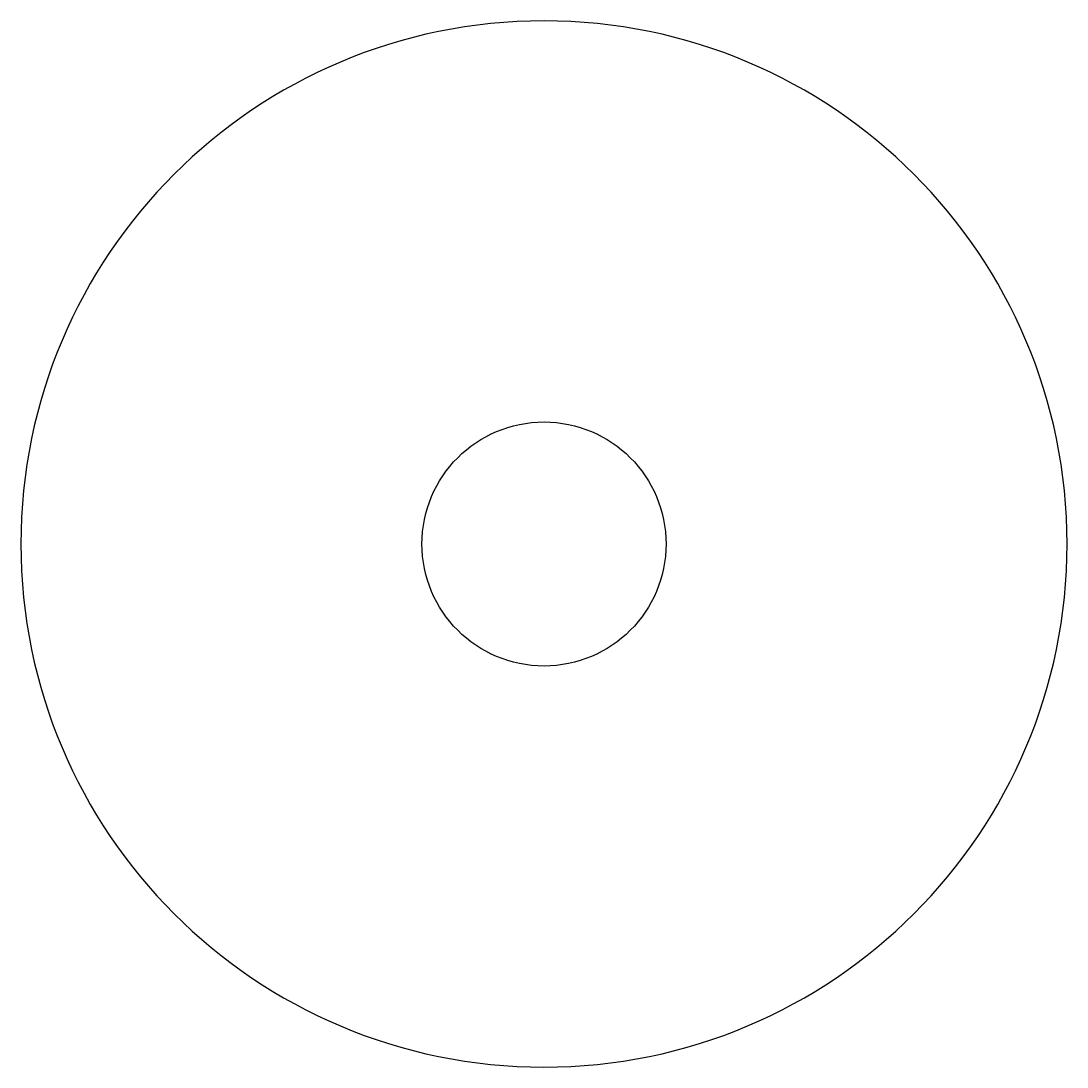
# Model space of a CAD drawing. Extents: x -15000 to 15000, y -15000 to 15000.
import ezdxf

# ---------------------------------------------------------------- set-up
doc = ezdxf.new("R2010")
doc.units = 13

msp = doc.modelspace()

# ---------------------------------------------------------------- linework, layer by layer
for radius in [15000, 3500]:
    msp.add_circle((0, 0), radius)

doc.saveas('drawing.dxf')
